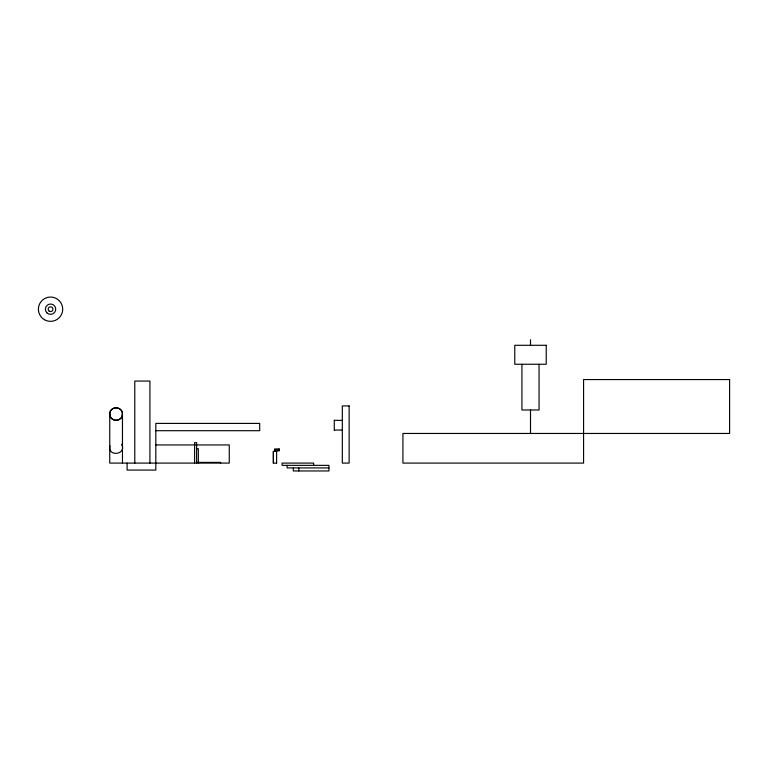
<?xml version="1.0" encoding="UTF-8"?>
<svg xmlns="http://www.w3.org/2000/svg" width="768" height="768" viewBox="0 0 768 768"><rect width="100%" height="100%" fill="white"/><g stroke="black" fill="none" stroke-linecap="round" stroke-linejoin="round"><path stroke-width="1.15" d="M155.818 444.941L229.258 444.941L229.258 463.094L109.747 463.094L109.747 414.038C109.43 405.869 122.774 405.869 122.467 414.038L122.467 463.094M109.958 445.814C107.232 457.334 127.229 454.704 121.613 444.278M122.467 414.038C122.774 422.208 109.43 422.208 109.747 414.038M334.291 420.365L342.326 420.365M334.291 430.07L342.326 430.07M155.818 430.704L259.699 430.704L259.699 423.408L155.818 423.408L155.818 470.064L127.104 470.064L127.104 463.094M196.618 448.752L198.326 448.752L198.326 463.094M274.608 450.144L278.976 450.144L278.976 448.954M274.608 450.845L279.302 450.845L279.302 448.954L274.608 448.954L274.608 451.373M276.682 463.094L273.341 463.094L273.341 451.373L276.682 451.373M196.618 462.394L220.598 462.394L220.598 463.094M328.963 467.923L287.098 467.923L287.098 465.36M539.059 364.253L539.059 409.987L521.942 409.987L521.942 364.253M530.506 339.725L530.506 345.658M530.506 409.766L530.506 433.517M334.291 420.192L334.291 430.243M313.651 465.36L313.651 463.094L282.086 463.094L282.086 465.36L328.934 465.36L328.963 470.957L293.29 470.957L293.29 467.923M298.771 467.923L298.771 470.957M276.614 450.845L276.614 463.094M273.408 451.373L273.408 463.094M196.618 463.094L196.618 442.685L194.602 442.685L194.602 463.094M149.923 463.094L149.923 381.062L134.794 381.062L134.794 463.094M546.23 345.293L514.771 345.293L514.771 364.253L546.23 364.253L546.23 345.293M729.6 379.565L583.574 379.565L583.574 463.094L402.922 463.094L402.922 433.459L729.6 433.459L729.6 379.565M349.133 405.926L342.326 405.926L342.326 463.094L349.133 463.094L349.133 405.926M44.477 319.728A12.154 12.154 0 0 0 62.707 309.197A12.154 12.154 0 0 0 44.477 298.675A12.154 12.154 0 0 0 44.477 319.728M48.864 310.886A2.39 2.39 0 0 0 52.867 309.821A2.39 2.39 0 0 0 49.939 306.893A2.39 2.39 0 0 0 48.864 310.886M46.896 312.864A5.184 5.184 0 0 0 55.555 310.541A5.184 5.184 0 0 0 49.21 304.195A5.184 5.184 0 0 0 46.896 312.864M111.61 418.531A6.365 6.365 0 0 0 122.246 415.68A6.365 6.365 0 0 0 114.461 407.894A6.365 6.365 0 0 0 111.61 418.531"/></g></svg>
